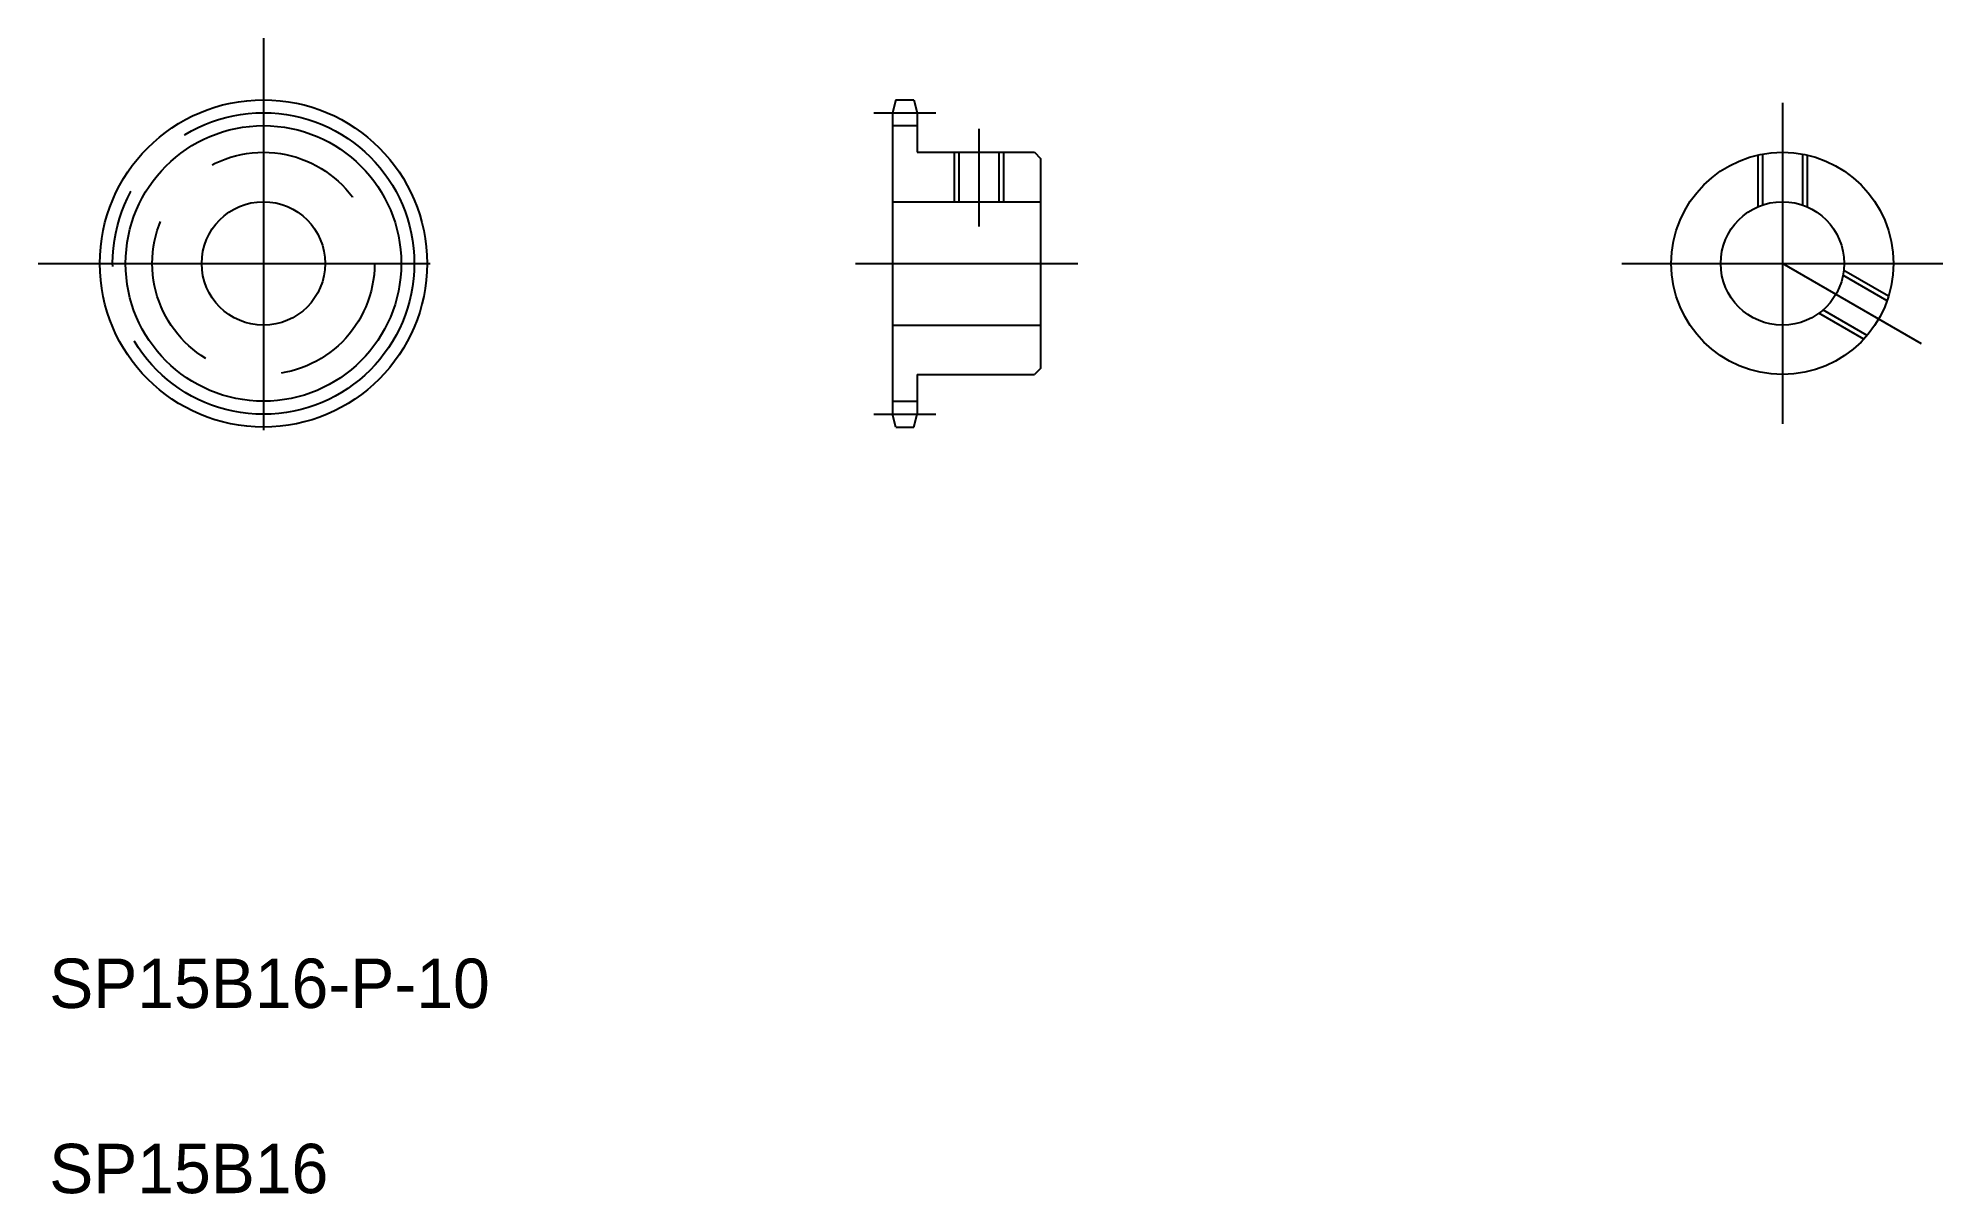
# Model space of a CAD drawing. Extents: x 42 to 196, y 26 to 120.
import ezdxf

# ---------------------------------------------------------------- set-up
doc = ezdxf.new("R2010")
doc.units = 0
doc.linetypes.add('CENTER', pattern=[50.8, 31.75, -6.35, 6.35, -6.35])
doc.linetypes.add('DASHED', pattern=[19.05, 12.7, -6.35])
doc.layers.get('0').update_dxf_attribs({"linetype": 'CONTINUOUS'})
doc.layers.add('CENTER', color=1, linetype='CENTER')

msp = doc.modelspace()

# ---------------------------------------------------------------- linework, layer by layer
at = {"color": 7, "linetype": 'CONTINUOUS'}
for p, q in [((111.7, 114.78), (111.42, 113.74)), ((111.7, 114.78), (113.14, 114.78)), ((113.14, 114.78), (113.42, 113.74)), ((111.42, 113.74), (111.42, 89.33)), ((111.42, 112.69), (113.42, 112.69)), ((113.42, 113.74), (113.42, 110.53)), ((113.42, 110.53), (122.92, 110.53)), ((116.8, 110.53), (116.8, 106.53)), ((120.04, 110.53), (120.04, 106.53)), ((122.92, 110.53), (123.42, 110.03)), ((123.42, 110.03), (123.42, 93.03)), ((111.42, 106.53), (123.42, 106.53)), ((123.42, 105.78), (123.42, 105.78)), ((123.42, 101.53), (123.42, 101.53)), ((111.42, 96.53), (123.42, 96.53)), ((123.42, 93.03), (122.92, 92.53)), ((113.42, 92.53), (122.92, 92.53)), ((113.42, 92.53), (113.42, 89.33)), ((111.42, 90.37), (113.42, 90.37)), ((111.7, 88.28), (111.42, 89.33)), ((111.7, 88.28), (113.14, 88.28)), ((113.14, 88.28), (113.42, 89.33))]:
    msp.add_line(p, q, dxfattribs=at)
at = {"color": 3, "linetype": 'CONTINUOUS'}
for p, q in [((116.42, 110.53), (116.42, 106.53)), ((120.42, 110.53), (120.42, 106.53))]:
    msp.add_line(p, q, dxfattribs=at)
at = {"color": 3, "linetype": 'DASHED'}
for p, q in [((181.49, 110.31), (181.49, 106.11)), ((181.87, 110.38), (181.87, 106.26)), ((185.11, 110.38), (185.11, 106.26)), ((185.49, 110.31), (185.49, 106.11)), ((191.96, 98.51), (188.39, 100.57)), ((192.08, 98.88), (188.45, 100.97)), ((190.08, 95.41), (186.45, 97.51)), ((190.34, 95.7), (186.77, 97.76))]:
    msp.add_line(p, q, dxfattribs=at)
at = {"color": 7, "linetype": 'CONTINUOUS'}
for centre, radius in [((60.48, 101.53), 13.25), ((183.49, 101.53), 9), ((60.48, 101.53), 5), ((183.49, 101.53), 5)]:
    msp.add_circle(centre, radius, dxfattribs=at)
at = {"color": 3, "linetype": 'CONTINUOUS'}
msp.add_circle((60.48, 101.53), 11.16, dxfattribs=at)
at = {"color": 3, "linetype": 'DASHED'}
msp.add_circle((60.48, 101.53), 9, dxfattribs=at)
at = {"layer": 'CENTER', "color": 1, "linetype": 'CENTER'}
for p, q in [((60.48, 119.78), (60.48, 83.28)), ((183.49, 114.53), (183.49, 88.53)), ((109.92, 113.74), (114.92, 113.74)), ((118.42, 112.42), (118.42, 104.53)), ((42.23, 101.53), (78.73, 101.53)), ((108.42, 101.53), (126.42, 101.53)), ((170.49, 101.53), (196.49, 101.53)), ((194.74, 95.03), (183.49, 101.53)), ((109.92, 89.33), (114.92, 89.33))]:
    msp.add_line(p, q, dxfattribs=at)
msp.add_circle((60.48, 101.53), 12.21, dxfattribs=at)

# ---------------------------------------------------------------- texts
at = {"color": 7, "linetype": 'CONTINUOUS'}
for s, p in [('SP15B16-P-10', (43.13, 41.23)), ('SP15B16', (43.13, 26.23))]:
    msp.add_text(s, height=4, dxfattribs=at).set_placement(p)

doc.saveas('drawing.dxf')
